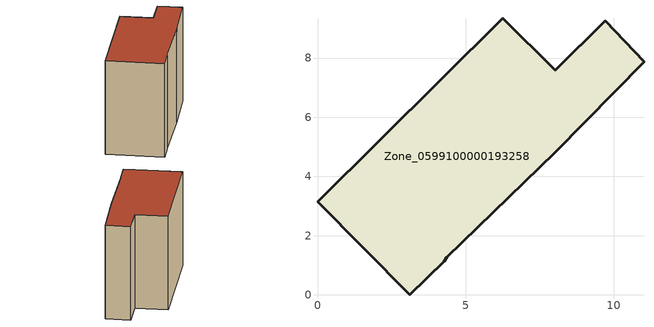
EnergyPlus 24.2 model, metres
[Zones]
Zone_0599100000193258
 floor ground (C_G): 3.12,0 0,3.14 6.26,9.35 8.03,7.58 9.71,9.25 11.03,7.87 8.03,4.81 4.37,1.27 4.28,1.14 z0
 wall outside (C_F): 4.37,1.27 8.03,4.81 11.03,7.87 9.71,9.25 8.03,7.58 6.26,9.35 0,3.14 3.12,0 4.28,1.14 4.37,1.27 z0:7.42
 roof outside (C_R): 0,3.14 3.12,0 4.28,1.14 4.37,1.27 8.03,4.81 11.03,7.87 9.71,9.25 8.03,7.58 6.26,9.35 z7.42
[BUILDING]
Pand.0599100000193258: North Axis=0; Terrain=City; Loads Convergence Tolerance Value=0.04; Temperature Convergence Tolerance Value=0.4; Solar Distribution=FullExterior; Maximum Number of Warmup Days=25; Minimum Number of Warmup Days=1
[Site:Location]
Rotterdam.The.Hague.AP_ZH_NLD Design_Conditions: Latitude=51.96; Longitude=4.45; Time Zone=1; Elevation=-4.5
[SITE:GROUNDTEMPERATURE:BUILDINGSURFACE]
18, 18, 18, 18, 18, 18, 18, 18, 18, 18, 18, 18
[MATERIAL] Thermal Absorptance=0.9; Solar Absorptance=0.7; Visible Absorptance=0.7
Name | Roughness | Thickness | Conductivity | Density | Specific Heat
G.TC.1946 | MediumSmooth | 0.15 | 1 | 540 | 1210
F.TC.1946 | Rough | 0.3 | 0.857143 | 1920 | 840
R.TC.1946 | MediumRough | 0.2 | 0.909091 | 1500 | 1000
[CONSTRUCTION]
C_G: G.TC.1946
C_F: F.TC.1946
C_R: R.TC.1946
[ZONE]
Zone_0599100000193258: Type=1; Multiplier=1; Ceiling Height=Autocalculate; Volume=Autocalculate; Floor Area=autocalculate; Part of Total Floor Area=Yes
[ZONEINFILTRATION:DESIGNFLOWRATE]
Infil_Zone_0599100000193258: Zone or ZoneList or Space or SpaceList=Zone_0599100000193258; Schedule=AlwaysOn; Design Flow Rate Calculation Method=Flow/Area; Flow Rate per Floor Area=0.003; Constant Term Coefficient=1; Temperature Term Coefficient=0; Velocity Term Coefficient=0; Velocity Squared Term Coefficient=0
[HVACTEMPLATE:ZONE:IDEALLOADSAIRSYSTEM]
Zone_0599100000193258: Maximum Heating Supply Air Temperature=50; Minimum Cooling Supply Air Temperature=13; Maximum Heating Supply Air Humidity Ratio=0.0156; Minimum Cooling Supply Air Humidity Ratio=0.0077; Heating Limit=NoLimit; Cooling Limit=NoLimit; Dehumidification Control Type=ConstantSensibleHeatRatio; Cooling Sensible Heat Ratio=0.7; Dehumidification Setpoint=60; Humidification Control Type=None; Humidification Setpoint=30; Outdoor Air Method=None; Outdoor Air Flow Rate per Person=0.00944; Outdoor Air Flow Rate per Zone Floor Area=0; Outdoor Air Flow Rate per Zone=0; Demand Controlled Ventilation Type=None; Outdoor Air Economizer Type=NoEconomizer; Heat Recovery Type=None; Sensible Heat Recovery Effectiveness=0.7; Latent Heat Recovery Effectiveness=0.65
[ZONECONTROL:THERMOSTAT]
ThermostatControl_Zone_0599100000193258: Zone or ZoneList=Zone_0599100000193258; Control Type Schedule=DualSetpointControlType; Control 1=Thermostat_Zone_0599100000193258; Temperature Difference Between Cutout And Setpoint=0
[THERMOSTATSETPOINT:DUALSETPOINT]
Thermostat_Zone_0599100000193258: Heating Setpoint Temperature Schedule=HeatingSetpoint_Zone_0599100000193258; Cooling Setpoint Temperature Schedule=CoolingSetpoint_Zone_0599100000193258
[SCHEDULE:COMPACT]
HeatingSetpoint_Zone_0599100000193258: Through: 12/31, For: AllDays, Until: 24:00, 21
CoolingSetpoint_Zone_0599100000193258: Through: 12/31, For: AllDays, Until: 24:00, 24
DualSetpointControlType: Through: 12/31, For: AllDays, Until: 24:00, 4
AlwaysOn: Through: 12/31, For: AllDays, Until: 24:00, 1
